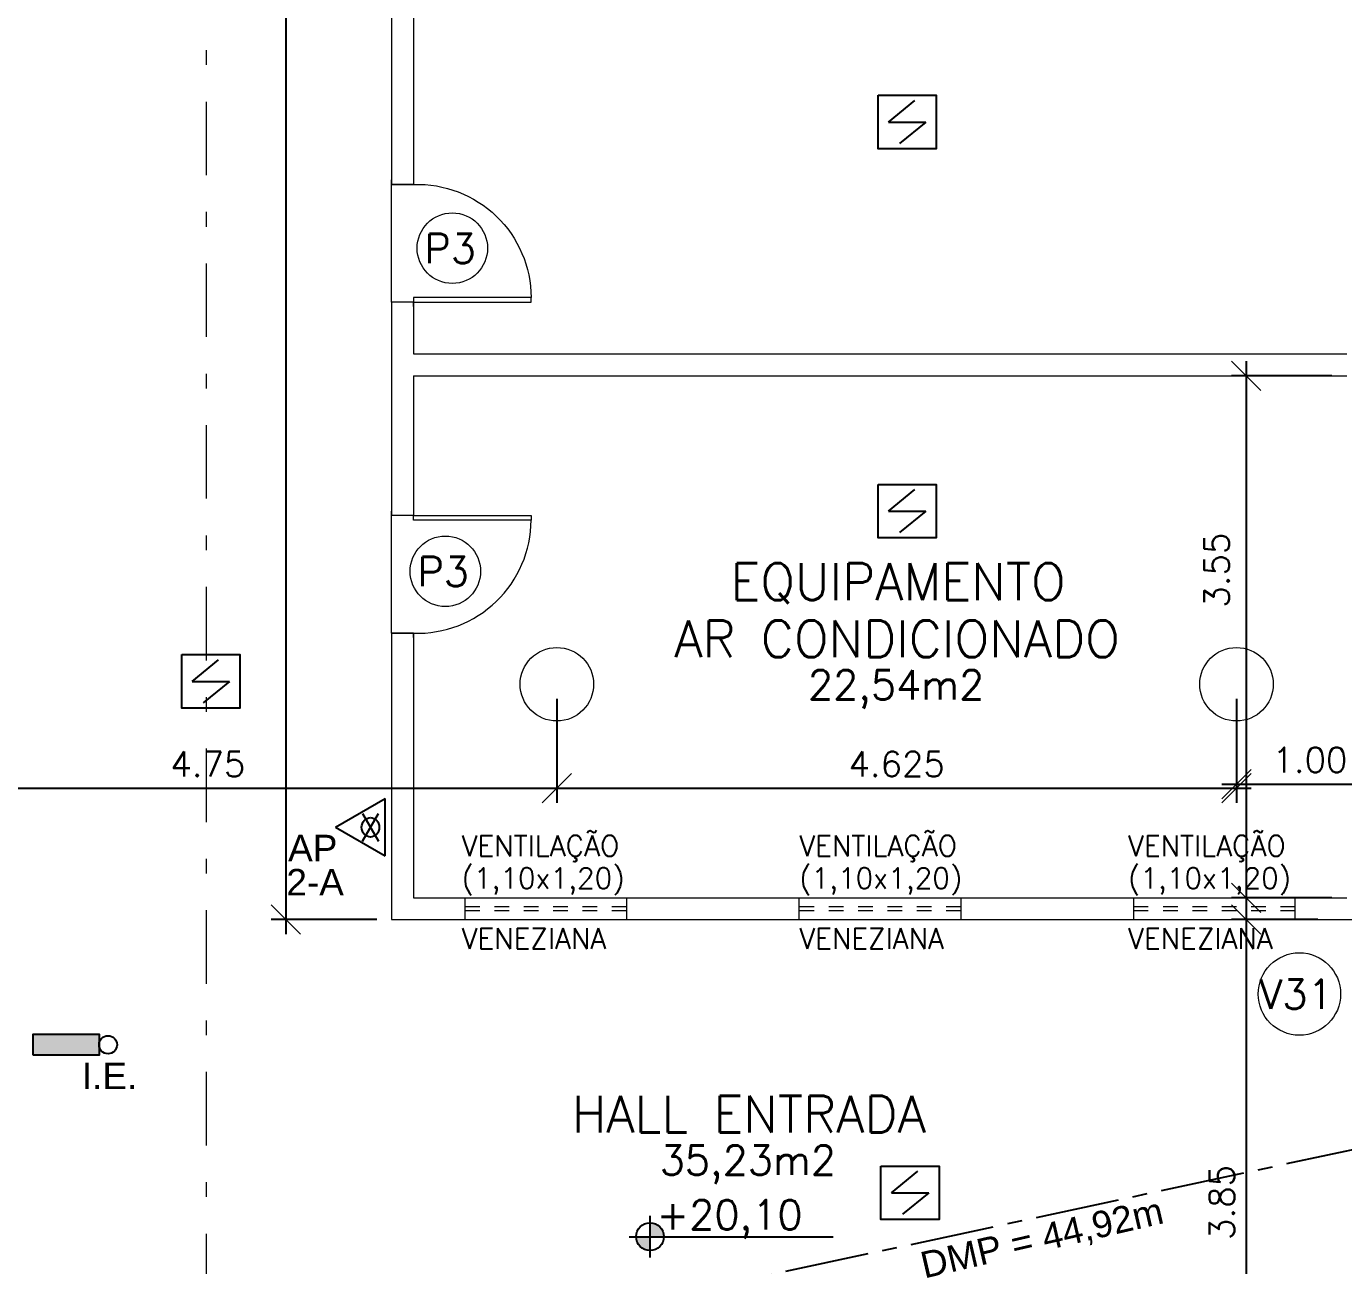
# Model space of a CAD drawing. Header units: millimetres. Extents: x 521 to 1055, y 261 to 520.
# Drawn here: x 572.45 to 581.42, y 314.01 to 322.44 of the extents above; entities that cross this region are included whole.
import ezdxf
from ezdxf.enums import TextEntityAlignment as Align

# ---------------------------------------------------------------- set-up
doc = ezdxf.new("R2010")
doc.units = ezdxf.units.MM
for name, pattern in [('CENTER2', [28.575, 19.05, -3.175, 3.175, -3.175]), ('CONTINU', [0]), ('DASHDOT', [1, 0.5, -0.25, 0, -0.25]), ('DASHDOTX2', [2, 1, -0.5, 0, -0.5])]:
    doc.linetypes.add(name, pattern=pattern)
doc.layers.add('0.1', color=8, linetype='Continuous', lineweight=13)
doc.layers.add('ppci', color=8, linetype='Continuous')
doc.styles.add('ROMANS', font='romans')
doc.styles.get("Standard").update_dxf_attribs({"font": 'romans.shx'})
doc.styles.add('STYLE1', font='sanss___.ttf')
doc.dimstyles.new('Fares Eng - 50', dxfattribs={"dimscale": 2, "dimtxt": 0.085, "dimasz": 0.1, "dimexe": 0.05, "dimexo": 0.05, "dimgap": 0.04, "dimtad": 1, "dimzin": 4, "dimdsep": 46, "dimtxsty": 'ROMANS', "dimblk1": 'OBLIQUE', "dimblk2": 'OBLIQUE', "dimsah": 1, "dimcen": 0.05, "dimdle": 0.05, "dimclrd": 8, "dimclre": 8, "dimclrt": 8, "dimaunit": 1, "dimadec": 0, "dimazin": 0, "dimtfac": 1, "dimtix": 1, "dimtmove": 2, "dimatfit": 0, "dimldrblk": 'OPEN90', "dimfxl": 1, "dimtolj": 1, "dimtzin": 0, "dimarcsym": 0})

# ---------------------------------------------------------------- blocks, each defined once
blk = doc.blocks.new('P80')
for points in [[(0, 0.86), (0, 0.83), (0.15, 0.83), (0.15, 0.86)], [(0, 0), (0, 0.03), (0.15, 0.03), (0.15, 0)]]:
    blk.add_lwpolyline(points)
blk.add_lwpolyline([(-0.8, 0.06), (0, 0.06), (0, 0.03), (-0.8, 0.03)], close=True)
at = {"color": 8}
blk.add_arc((-0.0251, 0.0555), 0.7749, 88.14082, 179.6698, dxfattribs=at)
blk = doc.blocks.new('ÁREA')
for p in [(0.00005, 0.003762), (0, 0)]:
    blk.add_attdef('COMPARTIMENTO', text='', height=0.0025).set_placement(p, align=Align.CENTER)
at = {"color": 1}
for p in [(-0.00005, -0.003762), (-0.000099, -0.007523)]:
    blk.add_attdef('ÁREA', text='', height=0.002, dxfattribs=at).set_placement(p, align=Align.CENTER)
blk = doc.blocks.new('_OBLIQUE')
at = {"color": 0, "linetype": 'ByBlock'}
blk.add_line((-0.5, -0.5), (0.5, 0.5), dxfattribs=at)
blk = doc.blocks.new('*D1417')
at = {"layer": '0.1', "color": 8, "linetype": 'CONTINU', "lineweight": -2, "transparency": 16777216}
for p, q in [((571.3127, 317.8645), (571.3127, 317.1567)), ((576.0627, 317.8645), (576.0627, 317.1567)), ((571.2127, 317.2567), (576.1627, 317.2567))]:
    blk.add_line(p, q, dxfattribs=at)
at = {"layer": 'DEFPOINTS', "color": 0, "linetype": 'CONTINU', "lineweight": -2, "transparency": 16777216}
for p in [(571.3127, 317.9645), (576.0627, 317.9645), (576.0627, 317.2567)]:
    blk.add_point(p, dxfattribs=at)
at = {"layer": '0.1', "color": 8, "linetype": 'CONTINU', "lineweight": -2, "transparency": 16777216, "xscale": 0.2, "yscale": 0.2, "zscale": 0.2, "rotation": 180}
blk.add_blockref('_OBLIQUE', (571.3127, 317.2567), dxfattribs=at)
at = {"layer": '0.1', "color": 8, "linetype": 'CONTINU', "lineweight": -2, "transparency": 16777216, "xscale": 0.2, "yscale": 0.2, "zscale": 0.2}
blk.add_blockref('_OBLIQUE', (576.0627, 317.2567), dxfattribs=at)
at = {"layer": '0.1', "color": 8, "linetype": 'CONTINU', "transparency": 16777216, "insert": (573.6877, 317.4217), "char_height": 0.17, "attachment_point": 5, "style": 'ROMANS'}
blk.add_mtext('\\A1;4.75', dxfattribs=at)
blk = doc.blocks.new('_Open90')
at = {"color": 0, "linetype": 'ByBlock', "lineweight": -2}
for p, q in [((-0.5, 0.5), (0, 0)), ((0, 0), (-1, 0)), ((0, 0), (-0.5, -0.5))]:
    blk.add_line(p, q, dxfattribs=at)
blk = doc.blocks.new('*D1418')
at = {"layer": '0.1', "color": 8, "linetype": 'CONTINU', "lineweight": -2, "transparency": 16777216}
for p, q in [((576.0627, 317.8645), (576.0627, 317.1567)), ((580.6877, 317.8645), (580.6877, 317.1567)), ((575.9627, 317.2567), (580.7877, 317.2567))]:
    blk.add_line(p, q, dxfattribs=at)
at = {"layer": 'DEFPOINTS', "color": 0, "linetype": 'CONTINU', "lineweight": -2, "transparency": 16777216}
for p in [(576.0627, 317.9645), (580.6877, 317.9645), (580.6877, 317.2567)]:
    blk.add_point(p, dxfattribs=at)
at = {"layer": '0.1', "color": 8, "linetype": 'CONTINU', "lineweight": -2, "transparency": 16777216, "xscale": 0.2, "yscale": 0.2, "zscale": 0.2, "rotation": 180}
blk.add_blockref('_OBLIQUE', (576.0627, 317.2567), dxfattribs=at)
at = {"layer": '0.1', "color": 8, "linetype": 'CONTINU', "lineweight": -2, "transparency": 16777216, "xscale": 0.2, "yscale": 0.2, "zscale": 0.2}
blk.add_blockref('_OBLIQUE', (580.6877, 317.2567), dxfattribs=at)
at = {"layer": '0.1', "color": 8, "linetype": 'CONTINU', "transparency": 16777216, "insert": (578.3752, 317.4217), "char_height": 0.17, "attachment_point": 5, "style": 'ROMANS'}
blk.add_mtext('\\A1;4.625', dxfattribs=at)
blk = doc.blocks.new('*D1419')
at = {"layer": '0.1', "color": 8, "linetype": 'CONTINU', "lineweight": -2, "transparency": 16777216}
for p, q in [((580.6877, 317.8645), (580.6877, 317.1845)), ((581.6877, 317.8645), (581.6877, 317.1845)), ((580.5877, 317.2845), (581.7877, 317.2845))]:
    blk.add_line(p, q, dxfattribs=at)
at = {"layer": 'DEFPOINTS', "color": 0, "linetype": 'CONTINU', "lineweight": -2, "transparency": 16777216}
for p in [(580.6877, 317.9645), (581.6877, 317.9645), (581.6877, 317.2845)]:
    blk.add_point(p, dxfattribs=at)
at = {"layer": '0.1', "color": 8, "linetype": 'CONTINU', "lineweight": -2, "transparency": 16777216, "xscale": 0.2, "yscale": 0.2, "zscale": 0.2, "rotation": 180}
blk.add_blockref('_OBLIQUE', (580.6877, 317.2845), dxfattribs=at)
at = {"layer": '0.1', "color": 8, "linetype": 'CONTINU', "lineweight": -2, "transparency": 16777216, "xscale": 0.2, "yscale": 0.2, "zscale": 0.2}
blk.add_blockref('_OBLIQUE', (581.6877, 317.2845), dxfattribs=at)
at = {"layer": '0.1', "color": 8, "linetype": 'CONTINU', "transparency": 16777216, "insert": (581.1877, 317.4495), "char_height": 0.17, "attachment_point": 5, "style": 'ROMANS'}
blk.add_mtext('\\A1;1.00', dxfattribs=at)
blk = doc.blocks.new('*D1651')
at = {"layer": '0.1', "color": 8, "linetype": 'CONTINU', "lineweight": -2, "transparency": 16777216}
for p, q in [((580.7538, 320.1616), (580.7538, 316.4116)), ((581.3377, 320.0616), (580.6538, 320.0616)), ((581.3377, 316.5116), (580.6538, 316.5116))]:
    blk.add_line(p, q, dxfattribs=at)
at = {"layer": 'DEFPOINTS', "color": 0, "linetype": 'CONTINU', "lineweight": -2, "transparency": 16777216}
for p in [(581.4377, 320.0616), (580.7538, 316.5116), (581.4377, 316.5116)]:
    blk.add_point(p, dxfattribs=at)
at = {"layer": '0.1', "color": 8, "linetype": 'CONTINU', "lineweight": -2, "transparency": 16777216, "xscale": 0.2, "yscale": 0.2, "zscale": 0.2}
for p, rotation in [((580.7538, 320.0616), 90), ((580.7538, 316.5116), 270)]:
    blk.add_blockref('_OBLIQUE', p, dxfattribs=dict(at, rotation=rotation))
at = {"layer": '0.1', "color": 8, "linetype": 'CONTINU', "transparency": 16777216, "insert": (580.5538, 318.7404), "char_height": 0.17, "attachment_point": 5, "rotation": 90, "style": 'ROMANS'}
blk.add_mtext('\\A1;3.55', dxfattribs=at)
blk = doc.blocks.new('*D1652')
at = {"layer": '0.1', "color": 8, "linetype": 'CONTINU', "lineweight": -2, "transparency": 16777216}
for p, q in [((580.7538, 316.4645), (580.7538, 312.4145)), ((581.2409, 316.3645), (580.6538, 316.3645)), ((581.2409, 312.5145), (580.6538, 312.5145))]:
    blk.add_line(p, q, dxfattribs=at)
at = {"layer": 'DEFPOINTS', "color": 0, "linetype": 'CONTINU', "lineweight": -2, "transparency": 16777216}
for p in [(581.3409, 316.3645), (580.7538, 312.5145), (581.3409, 312.5145)]:
    blk.add_point(p, dxfattribs=at)
at = {"layer": '0.1', "color": 8, "linetype": 'CONTINU', "lineweight": -2, "transparency": 16777216, "xscale": 0.2, "yscale": 0.2, "zscale": 0.2}
for p, rotation in [((580.7538, 316.3645), 90), ((580.7538, 312.5145), 270)]:
    blk.add_blockref('_OBLIQUE', p, dxfattribs=dict(at, rotation=rotation))
at = {"layer": '0.1', "color": 8, "linetype": 'CONTINU', "transparency": 16777216, "insert": (580.5888, 314.4395), "char_height": 0.17, "attachment_point": 5, "rotation": 90, "style": 'ROMANS'}
blk.add_mtext('\\A1;3.85', dxfattribs=at)
blk = doc.blocks.new('*D1660')
at = {"layer": '0.1', "color": 8, "linetype": 'CONTINU', "lineweight": -2, "transparency": 16777216}
for p, q in [((574.2178, 334.5645), (574.2178, 316.2645)), ((574.8377, 334.4645), (574.1178, 334.4645)), ((574.8377, 316.3645), (574.1178, 316.3645))]:
    blk.add_line(p, q, dxfattribs=at)
at = {"layer": 'DEFPOINTS', "color": 0, "linetype": 'CONTINU', "lineweight": -2, "transparency": 16777216}
for p in [(574.9377, 334.4645), (574.2178, 316.3645), (574.9377, 316.3645)]:
    blk.add_point(p, dxfattribs=at)
at = {"layer": '0.1', "color": 8, "linetype": 'CONTINU', "lineweight": -2, "transparency": 16777216, "xscale": 0.2, "yscale": 0.2, "zscale": 0.2}
for p, rotation in [((574.2178, 334.4645), 90), ((574.2178, 316.3645), 270)]:
    blk.add_blockref('_OBLIQUE', p, dxfattribs=dict(at, rotation=rotation))
at = {"layer": '0.1', "color": 8, "linetype": 'CONTINU', "transparency": 16777216, "insert": (574.0528, 325.4145), "char_height": 0.17, "attachment_point": 5, "rotation": 90, "style": 'ROMANS'}
blk.add_mtext('\\A1;18.10', dxfattribs=at)

msp = doc.modelspace()

# ---------------------------------------------------------------- hatches: boundary and pattern name
at = {"layer": '0.1', "linetype": 'CONTINU', "lineweight": -2}
h = msp.add_hatch(color=8, dxfattribs=at)
h.paths.add_polyline_path([(576.79071, 314.20652, 0.4142136), (576.69627, 314.30095), (576.69627, 314.20652)])
h.paths.add_polyline_path([(576.69627, 314.20652), (576.60184, 314.20652, 0.4142136), (576.69627, 314.11209)])
at = {"layer": 'ppci'}
msp.add_hatch(color=10, dxfattribs=at).paths.add_polyline_path([(572.94692, 315.44083), (572.94692, 315.58332), (572.49839, 315.58332), (572.49839, 315.44083)])

# ---------------------------------------------------------------- linework, layer by layer
at = {"layer": '0.1', "color": 8, "linetype": 'DASHDOTX2', "ltscale": 0.5}
msp.add_line((573.67694, 337.32691), (573.67694, 284.40546), dxfattribs=at)
at = {"layer": '0.1', "color": 7}
for p, q in [((574.93774, 326.56448), (574.93774, 321.36448)), ((575.08774, 322.71156), (575.08774, 321.36448)), ((574.93774, 321.36448), (575.08774, 321.36448)), ((575.08774, 320.56448), (574.93774, 320.56448)), ((574.93774, 320.56448), (574.93774, 319.11156)), ((575.08774, 320.56448), (575.08774, 320.21156)), ((575.08774, 320.21156), (581.43774, 320.21156)), ((575.08774, 320.06156), (581.43774, 320.06156)), ((575.08774, 320.06156), (575.08774, 319.11156)), ((575.08774, 319.11156), (574.93774, 319.11156)), ((574.93774, 318.31156), (575.08774, 318.31156)), ((574.93774, 318.31156), (574.93774, 316.36448)), ((575.08774, 318.31156), (575.08774, 316.51156)), ((575.08774, 316.51156), (581.43774, 316.51156)), ((574.93774, 316.36448), (582.50774, 316.36448))]:
    msp.add_line(p, q, dxfattribs=at)
at = {"layer": '0.1', "color": 8, "linetype": 'CONTINU'}
for p, q in [((574.93774, 320.56448), (574.93774, 321.36448)), ((574.93774, 318.31156), (574.93774, 319.11156))]:
    msp.add_line(p, q, dxfattribs=at)
at = {"layer": '0.1', "color": 8, "linetype": 'DASHDOT', "ltscale": 0.4}
for p, q in [((575.43774, 316.36448), (575.43774, 316.51156)), ((576.53774, 316.36448), (576.53774, 316.51156)), ((577.71274, 316.36448), (577.71274, 316.51156)), ((578.81274, 316.51156), (578.81274, 316.36448)), ((579.98774, 316.51156), (579.98774, 316.36448)), ((581.08774, 316.36448), (581.08774, 316.51156))]:
    msp.add_line(p, q, dxfattribs=at)
at = {"layer": '0.1', "color": 8, "linetype": 'DASHDOT', "ltscale": 0.2}
for p, q in [((575.43774, 316.45156), (576.53774, 316.45156)), ((575.43774, 316.42448), (576.53774, 316.42448)), ((577.71274, 316.45156), (578.81274, 316.45156)), ((577.71274, 316.42448), (578.81274, 316.42448)), ((579.98774, 316.45156), (581.08774, 316.45156)), ((579.98774, 316.42448), (581.08774, 316.42448))]:
    msp.add_line(p, q, dxfattribs=at)
at = {"layer": '0.1', "color": 8, "linetype": 'CONTINU', "lineweight": -2}
for p, q in [((576.69627, 314.34816), (576.69627, 314.06487)), ((576.55463, 314.20652), (577.94323, 314.20652))]:
    msp.add_line(p, q, dxfattribs=at)
at = {"layer": '0.1', "color": 8}
for centre, radius in [((575.35124, 320.93079), 0.23964), ((575.30376, 318.73273), 0.23964), ((581.11597, 315.85741), 0.28038)]:
    msp.add_circle(centre, radius, dxfattribs=at)
at = {"layer": '0.1', "color": 7}
for centre in [(576.06274, 317.96448), (580.68774, 317.96448)]:
    msp.add_circle(centre, 0.25, dxfattribs=at)
at = {"layer": '0.1', "color": 8, "linetype": 'CONTINU', "lineweight": -2}
msp.add_circle((576.69627, 314.20652), 0.09443, dxfattribs=at)
at = {"layer": 'ppci', "color": 10, "linetype": 'Continuous'}
for p, q in [((578.32048, 321.78829), (578.49911, 321.9346)), ((578.32048, 321.78829), (578.57379, 321.78829)), ((578.57379, 321.78829), (578.39516, 321.64197)), ((578.32048, 319.14183), (578.49911, 319.28815)), ((578.32048, 319.14183), (578.57379, 319.14183)), ((578.57379, 319.14183), (578.39516, 318.99552)), ((573.58132, 317.98352), (573.75995, 318.12983)), ((573.58132, 317.98352), (573.83463, 317.98352)), ((573.83463, 317.98352), (573.656, 317.8372)), ((574.55535, 316.99122), (574.8931, 317.18622)), ((574.8931, 316.79622), (574.8931, 317.18622)), ((574.55535, 316.99122), (574.8931, 316.79622)), ((578.33969, 314.50501), (578.51832, 314.65132)), ((578.33969, 314.50501), (578.593, 314.50501)), ((578.593, 314.50501), (578.41437, 314.35869))]:
    msp.add_line(p, q, dxfattribs=at)
at = {"layer": 'ppci', "color": 10}
for p, q in [((574.73948, 317.08593), (574.84887, 316.89646)), ((574.7396, 316.89673), (574.8488, 317.08588))]:
    msp.add_line(p, q, dxfattribs=at)
at = {"layer": 'ppci', "color": 10, "linetype": 'Continuous'}
for points in [[(578.24924, 321.97049), (578.64503, 321.97049), (578.64503, 321.60608), (578.24924, 321.60608)], [(578.24924, 319.32404), (578.64503, 319.32404), (578.64503, 318.95963), (578.24924, 318.95963)], [(573.51008, 318.16572), (573.90587, 318.16572), (573.90587, 317.80131), (573.51008, 317.80131)], [(578.26845, 314.68722), (578.66424, 314.68722), (578.66424, 314.3228), (578.26845, 314.3228)]]:
    msp.add_lwpolyline(points, close=True, dxfattribs=at)
at = {"layer": 'ppci', "color": 10, "linetype": 'CENTER2', "lineweight": -2, "ltscale": 0.03}
msp.add_lwpolyline([(565.93774, 287.21448), (568.48043, 291.86497), (572.94494, 292.17357), (574.21368, 313.23946), (582.87876, 315.10044), (583.39612, 317.15776), (585.97843, 317.38787), (586.14891, 317.81448)], dxfattribs=at)
at = {"layer": 'ppci', "color": 10}
msp.add_lwpolyline([(572.49839, 315.44083), (572.49839, 315.58332), (572.94692, 315.58332), (572.94692, 315.44083)], close=True, dxfattribs=at)
msp.add_circle((573.0081, 315.51207), 0.06117, dxfattribs=at)
msp.add_ellipse((574.79416, 316.99123), major_axis=(0, 0.06606), ratio=0.9070953, dxfattribs=at)

# ---------------------------------------------------------------- block references
at = {"layer": '0.1', "color": 8, "xscale": -1}
msp.add_blockref('P80', (575.08774, 320.53448), dxfattribs=at)
at = {"layer": '0.1', "color": 8, "rotation": 180}
msp.add_blockref('P80', (575.08774, 319.14156), dxfattribs=at)
at = {"layer": '0.1', "color": 8}
ref = msp.add_blockref('ÁREA', (578.37788, 318.14913), dxfattribs=dict(at, xscale=133.3333333333333, yscale=133.3333333333333, zscale=133.3333333333333))
ref.add_attrib('COMPARTIMENTO', 'AR CONDICIONADO', dxfattribs={"layer": '0', "color": 3, "height": 0.25}).set_placement((578.37788, 318.14913), align=Align.CENTER)
ref.add_attrib('ÁREA', '22,54m2', dxfattribs={"layer": '0', "color": 1, "height": 0.2}).set_placement((578.37125, 317.86117), align=Align.CENTER)
ref.add_attrib('COMPARTIMENTO', 'EQUIPAMENTO', dxfattribs={"layer": '0', "color": 3, "height": 0.25}).set_placement((578.38451, 318.53735), align=Align.CENTER)
ref = msp.add_blockref('ÁREA', (577.3691, 314.9155), dxfattribs=dict(at, xscale=133.3333333333333, yscale=133.3333333333333, zscale=133.3333333333333))
ref.add_attrib('COMPARTIMENTO', 'HALL ENTRADA', dxfattribs={"layer": '0', "color": 3, "height": 0.25}).set_placement((577.3691, 314.9155), align=Align.CENTER)
ref.add_attrib('ÁREA', '35,23m2', dxfattribs={"layer": '0', "color": 1, "height": 0.2}).set_placement((577.36247, 314.62754), align=Align.CENTER)

# ---------------------------------------------------------------- texts
for s, height, p in [('P3', 0.2, (575.16063, 320.82928)), ('P3', 0.2, (575.11315, 318.63122)), ('VENTILAÇÃO', 0.14, (575.41379, 316.79587)), ('VENTILAÇÃO', 0.14, (577.71183, 316.79587)), ('VENTILAÇÃO', 0.14, (579.94919, 316.79587)), ('(1,10x1,20)', 0.14, (575.41379, 316.57613)), ('(1,10x1,20)', 0.14, (577.71183, 316.57613)), ('(1,10x1,20)', 0.14, (579.94919, 316.57613)), ('VENEZIANA', 0.14, (575.41379, 316.16542)), ('VENEZIANA', 0.14, (577.71183, 316.16542)), ('VENEZIANA', 0.14, (579.94919, 316.16542)), ('V31', 0.2, (580.84518, 315.7559)), ('+20,10', 0.2, (576.74012, 314.25554))]:
    msp.add_text(s, height=height, dxfattribs=at).set_placement(p)
at = {"layer": 'ppci', "color": 10, "style": 'STYLE1'}
for s, p in [('AP', (574.23369, 316.76045)), ('2-A', (574.22206, 316.52821)), ('I.E.', (572.83004, 315.21048))]:
    msp.add_text(s, height=0.18, dxfattribs=at).set_placement(p)
msp.add_text('DMP = 44,92m', height=0.18, rotation=13.003899, dxfattribs=at).set_placement((578.56311, 313.92173))

# ---------------------------------------------------------------- dimensions: what is measured, and where the dimension line sits
at = {"layer": '0.1', "color": 8, "linetype": 'CONTINU'}
for base, p1, p2, picture, middle in [((574.21777, 316.36448), (574.93774, 334.46448), (574.93774, 316.36448), '*D1660', (574.05277, 325.41448)), ((580.75382, 312.51448), (581.34085, 316.36448), (581.34085, 312.51448), '*D1652', (580.58882, 314.43948))]:
    dim = msp.add_linear_dim(base=base, p1=p1, p2=p2, angle=90, dimstyle='Fares Eng - 50', dxfattribs=at)
    dim.commit()
    dim.dimension.update_dxf_attribs({"geometry": picture, "text_midpoint": middle})
dim = msp.add_linear_dim(base=(580.75382, 316.51156), p1=(581.43774, 320.06156), p2=(581.43774, 316.51156), angle=90, dimstyle='Fares Eng - 50', dxfattribs=at)
dim.commit()
dim.dimension.update_dxf_attribs({"geometry": '*D1651', "text_midpoint": (580.55382, 318.74041), "dimtype": 160})
for base, p1, p2, picture, middle in [((576.06274, 317.25668), (571.31274, 317.96448), (576.06274, 317.96448), '*D1417', (573.68774, 317.42168)), ((581.68774, 317.28447), (580.68774, 317.96448), (581.68774, 317.96448), '*D1419', (581.18774, 317.44947))]:
    dim = msp.add_linear_dim(base=base, p1=p1, p2=p2, dimstyle='Fares Eng - 50', dxfattribs=at)
    dim.commit()
    dim.dimension.update_dxf_attribs({"geometry": picture, "text_midpoint": middle})
dim = msp.add_linear_dim(base=(580.68774, 317.25668), p1=(576.06274, 317.96448), p2=(580.68774, 317.96448), dimstyle='Fares Eng - 50', override={"dimdec": 3}, dxfattribs=at)
dim.commit()
dim.dimension.update_dxf_attribs({"geometry": '*D1418', "text_midpoint": (578.37524, 317.42168)})

doc.saveas('drawing.dxf')
